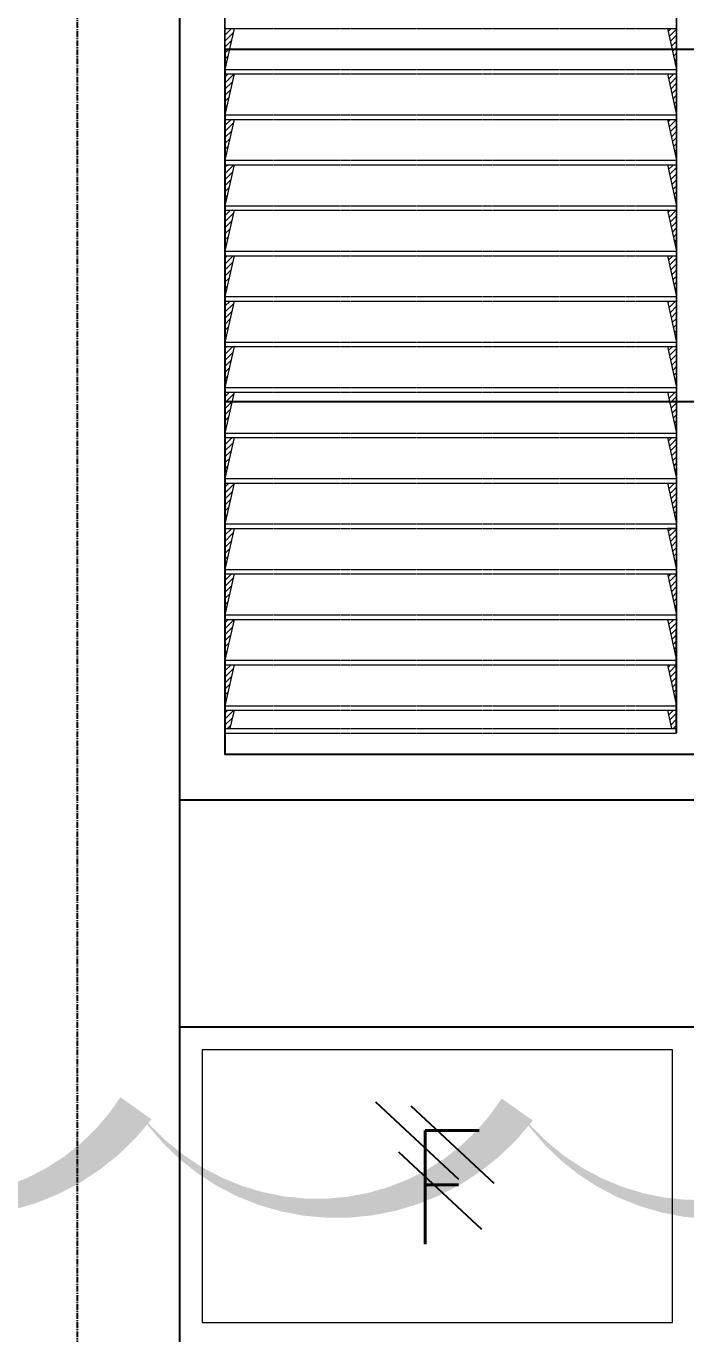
# Model space of a CAD drawing. Header units: inches. Extents: x 102027 to 175311, y -32523 to 10797.
# Drawn here: x 131674 to 133126, y -26188 to -23312 of the extents above; entities that cross this region are included whole.
import ezdxf
from ezdxf import colors
from ezdxf.entities.mleader import LeaderData, LeaderLine
from ezdxf.math import Vec2, Vec3

# ---------------------------------------------------------------- set-up
doc = ezdxf.new("R2010")
doc.units = ezdxf.units.IN
doc.header["$MEASUREMENT"] = 0
for name, pattern in [('CENTER', [2, 1.25, -0.25, 0.25, -0.25]), ('HIDDEN', [0.375, 0.25, -0.125]), ('HIDDEN2', [0.1875, 0.125, -0.0625])]:
    doc.linetypes.add(name, pattern=pattern)
for name, color, linetype in [('1', 1, 'CENTER'), ('M-HVAC-DUCT-NEW', 5, 'Continuous'), ('M-HVAC-PIPE-NEW', 6, 'HIDDEN2'), ('M-X-BKGD', 8, 'Continuous')]:
    doc.layers.add(name, color=color, linetype=linetype)
doc.layers.add('grid nos', color=253, linetype='Continuous', lineweight=0)
doc.styles.add('RomanS', font='romans.shx', dxfattribs={"width": 0.8})
doc.styles.add('SIMPLEX', font='simplex.shx')

# ---------------------------------------------------------------- blocks, each defined once
blk = doc.blocks.new('LOUVER VIL 3')
at = {"layer": '1', "color": 170, "lineweight": 0}
for p, q in [((101298.3, -14110.9), (101298.3, -12810.9)), ((101298.3, -12810.9), (101298.3, -14110.9)), ((102292.3, -14460.9), (102292.3, -12810.9)), ((102292.3, -12810.9), (102292.3, -14460.9)), ((101298.3, -12910.9), (102292.3, -12910.9)), ((102272.3, -12910.9), (102292.3, -12910.9)), ((102272.3, -12910.9), (102292.3, -12910.9)), ((101298.3, -13000.9), (102292.3, -13000.9)), ((101298.3, -13010.9), (102292.3, -13010.9)), ((102272.3, -13010.9), (102292.3, -13010.9)), ((102272.3, -13010.9), (102292.3, -13010.9)), ((101298.3, -13100.9), (102292.3, -13100.9)), ((101298.3, -13110.9), (102292.3, -13110.9)), ((102272.3, -13110.9), (102292.3, -13110.9)), ((102272.3, -13110.9), (102292.3, -13110.9)), ((101298.3, -13200.9), (102292.3, -13200.9)), ((101298.3, -13210.9), (102292.3, -13210.9)), ((102272.3, -13210.9), (102292.3, -13210.9)), ((102272.3, -13210.9), (102292.3, -13210.9)), ((101298.3, -13300.9), (102292.3, -13300.9)), ((101298.3, -13310.9), (102292.3, -13310.9)), ((102272.3, -13310.9), (102292.3, -13310.9)), ((102272.3, -13310.9), (102292.3, -13310.9)), ((101298.3, -13400.9), (102292.3, -13400.9)), ((101298.3, -13410.9), (102292.3, -13410.9)), ((102272.3, -13410.9), (102292.3, -13410.9)), ((102272.3, -13410.9), (102292.3, -13410.9)), ((101298.3, -13500.9), (102292.3, -13500.9)), ((101298.3, -13510.9), (102292.3, -13510.9)), ((102272.3, -13510.9), (102292.3, -13510.9)), ((102272.3, -13510.9), (102292.3, -13510.9)), ((101298.3, -13600.9), (102292.3, -13600.9)), ((101298.3, -13610.9), (102292.3, -13610.9)), ((102272.3, -13610.9), (102292.3, -13610.9)), ((102272.3, -13610.9), (102292.3, -13610.9)), ((101298.3, -13700.9), (102292.3, -13700.9)), ((101298.3, -13710.9), (102292.3, -13710.9)), ((102272.3, -13710.9), (102292.3, -13710.9)), ((102272.3, -13710.9), (102292.3, -13710.9)), ((101298.3, -13800.9), (102292.3, -13800.9)), ((101298.3, -13810.9), (102292.3, -13810.9)), ((102272.3, -13810.9), (102292.3, -13810.9)), ((102272.3, -13810.9), (102292.3, -13810.9)), ((101298.3, -13900.9), (102292.3, -13900.9)), ((101298.3, -13910.9), (102292.3, -13910.9)), ((102272.3, -13910.9), (102292.3, -13910.9)), ((102272.3, -13910.9), (102292.3, -13910.9)), ((101298.3, -14000.9), (102292.3, -14000.9)), ((101298.3, -14010.9), (102292.3, -14010.9)), ((102272.3, -14010.9), (102292.3, -14010.9)), ((102272.3, -14010.9), (102292.3, -14010.9)), ((101298.3, -14100.9), (102292.3, -14100.9)), ((101298.3, -14110.9), (102292.3, -14110.9)), ((102272.3, -14110.9), (102292.3, -14110.9)), ((102272.3, -14110.9), (102292.3, -14110.9)), ((102292.1, -14100.9), (102292.3, -14100.9)), ((102292.1, -14100.9), (102292.3, -14100.9)), ((101298.3, -14200.9), (102292.3, -14200.9)), ((101298.3, -14210.9), (102292.3, -14210.9)), ((102272.3, -14210.9), (102292.3, -14210.9)), ((102272.3, -14210.9), (102292.3, -14210.9)), ((102291.9, -14200.9), (102292.3, -14200.9)), ((102291.9, -14200.9), (102292.3, -14200.9)), ((101298.3, -14300.9), (102292.3, -14300.9)), ((101298.3, -14310.9), (102292.3, -14310.9)), ((102272.3, -14310.9), (102292.3, -14310.9)), ((102272.3, -14310.9), (102292.3, -14310.9)), ((102291.7, -14300.9), (102292.3, -14300.9)), ((102291.7, -14300.9), (102292.3, -14300.9)), ((101298.3, -14400.9), (102292.3, -14400.9)), ((101298.3, -14410.9), (102292.3, -14410.9)), ((102272.3, -14410.9), (102292.3, -14410.9)), ((102272.3, -14410.9), (102292.3, -14410.9)), ((102291.5, -14400.9), (102292.3, -14400.9)), ((102291.5, -14400.9), (102292.3, -14400.9)), ((101298.3, -14450.9), (102292.3, -14450.9)), ((101298.3, -14460.9), (102292.3, -14460.9)), ((102281.2, -14450.9), (102292.3, -14450.9)), ((102281.2, -14450.9), (102291.4, -14450.9)), ((102291.4, -14460.9), (102292.3, -14460.9))]:
    blk.add_line(p, q, dxfattribs=at)
at = {"layer": 'grid nos', "color": 170, "linetype": 'Continuous', "ltscale": 10000}
for p, q in [((101298.3, -12912.2), (101299.6, -12910.9)), ((101298.3, -12925.5), (101312.9, -12910.9)), ((102273.7, -12917.5), (102280.3, -12910.9)), ((102276.1, -12928.3), (102292.3, -12912.2)), ((101298.3, -12938.7), (101316, -12921)), ((101298.3, -12952), (101312.2, -12938)), ((102278.6, -12939.2), (102292.3, -12925.5)), ((102281, -12950), (102292.3, -12938.7)), ((101298.3, -12965.2), (101308.4, -12955.1)), ((101298.3, -12978.5), (101304.7, -12972.1)), ((102283.4, -12960.9), (102292.3, -12952)), ((102285.8, -12971.7), (102292.3, -12965.2)), ((101298.3, -12991.8), (101300.9, -12989.2)), ((102288.2, -12982.6), (102292.3, -12978.5)), ((102290.6, -12993.4), (102292.3, -12991.7)), ((101298.3, -13018.3), (101305.7, -13010.9)), ((101298.3, -13031.5), (101318.1, -13011.7)), ((101298.3, -13044.8), (101314.3, -13028.8)), ((102272.4, -13011.6), (102273.1, -13010.9)), ((102274.8, -13022.4), (102286.4, -13010.9)), ((102277.2, -13033.3), (102292.3, -13018.3)), ((101298.3, -13058.1), (101310.5, -13045.8)), ((102279.7, -13044.1), (102292.3, -13031.5)), ((102282.1, -13055), (102292.3, -13044.8)), ((102284.5, -13065.8), (102292.3, -13058)), ((101298.3, -13071.3), (101306.7, -13062.9)), ((101298.3, -13084.6), (101302.9, -13079.9)), ((102286.9, -13076.7), (102292.3, -13071.3)), ((102289.3, -13087.5), (102292.3, -13084.6)), ((101298.3, -13097.8), (101299.1, -13097)), ((101298.3, -13111.1), (101298.5, -13110.9)), ((101298.3, -13124.3), (101311.7, -13110.9)), ((102273.5, -13116.5), (102279.2, -13110.9)), ((102275.9, -13127.4), (102292.3, -13111.1)), ((102291.7, -13098.4), (102292.3, -13097.8)), ((101298.3, -13137.6), (101316.3, -13119.5)), ((101298.3, -13150.9), (101312.6, -13136.6)), ((102278.3, -13138.2), (102292.3, -13124.3)), ((102280.8, -13149.1), (102292.3, -13137.6)), ((101298.3, -13164.1), (101308.8, -13153.6)), ((101298.3, -13177.4), (101305, -13170.7)), ((102283.2, -13159.9), (102292.3, -13150.8)), ((102285.6, -13170.8), (102292.3, -13164.1)), ((101298.3, -13190.6), (101301.2, -13187.7)), ((102288, -13181.6), (102292.3, -13177.4)), ((102290.4, -13192.5), (102292.3, -13190.6)), ((101298.3, -13217.1), (101304.5, -13210.9)), ((101298.3, -13230.4), (101317.8, -13210.9)), ((101298.3, -13243.7), (101314.6, -13227.3)), ((102274.6, -13221.5), (102285.3, -13210.9)), ((102277, -13232.4), (102292.3, -13217.1)), ((102279.5, -13243.2), (102292.3, -13230.4)), ((101298.3, -13256.9), (101310.8, -13244.4)), ((101298.3, -13270.2), (101307, -13261.4)), ((102281.9, -13254.1), (102292.3, -13243.7)), ((102284.3, -13264.9), (102292.3, -13256.9)), ((101298.3, -13283.4), (101303.2, -13278.5)), ((102286.7, -13275.7), (102292.3, -13270.2)), ((102289.1, -13286.6), (102292.3, -13283.4)), ((101298.3, -13296.7), (101299.5, -13295.5)), ((101298.3, -13323.2), (101310.6, -13310.9)), ((101298.3, -13336.5), (101316.7, -13318.1)), ((102273.3, -13315.6), (102278.1, -13310.9)), ((102275.7, -13326.5), (102291.3, -13310.9)), ((102291.5, -13297.4), (102292.3, -13296.7)), ((101298.3, -13349.7), (101312.9, -13335.1)), ((102278.1, -13337.3), (102292.3, -13323.2)), ((102280.6, -13348.2), (102292.3, -13336.5)), ((101298.3, -13363), (101309.1, -13352.2)), ((101298.3, -13376.2), (101305.3, -13369.2)), ((102283, -13359), (102292.3, -13349.7)), ((102285.4, -13369.9), (102292.3, -13363)), ((102287.8, -13380.7), (102292.3, -13376.2)), ((101298.3, -13389.5), (101301.5, -13386.3)), ((102290.2, -13391.6), (102292.3, -13389.5)), ((101298.3, -13416), (101303.4, -13410.9)), ((101298.3, -13429.3), (101316.7, -13410.9)), ((101298.3, -13442.5), (101314.9, -13425.9)), ((102274.4, -13420.6), (102284.1, -13410.9)), ((102276.8, -13431.4), (102292.3, -13416)), ((102279.2, -13442.3), (102292.3, -13429.3)), ((101298.3, -13455.8), (101311.1, -13442.9)), ((101298.3, -13469.1), (101307.4, -13460)), ((102281.7, -13453.1), (102292.3, -13442.5)), ((102284.1, -13464), (102292.3, -13455.8)), ((101298.3, -13482.3), (101303.6, -13477)), ((102286.5, -13474.8), (102292.3, -13469)), ((102288.9, -13485.7), (102292.3, -13482.3)), ((101298.3, -13495.6), (101299.8, -13494.1)), ((101298.3, -13522.1), (101309.5, -13510.9)), ((101298.3, -13535.3), (101317, -13516.6)), ((102273.1, -13514.7), (102277, -13510.9)), ((102275.5, -13525.6), (102290.2, -13510.9)), ((102291.3, -13496.5), (102292.3, -13495.6)), ((101298.3, -13548.6), (101313.2, -13533.7)), ((102277.9, -13536.4), (102292.3, -13522.1)), ((102280.3, -13547.2), (102292.3, -13535.3)), ((102282.8, -13558.1), (102292.3, -13548.6)), ((101298.3, -13561.9), (101309.4, -13550.7)), ((101298.3, -13575.1), (101305.6, -13567.8)), ((102285.2, -13568.9), (102292.3, -13561.8)), ((102287.6, -13579.8), (102292.3, -13575.1)), ((101298.3, -13588.4), (101301.8, -13584.8)), ((102290, -13590.6), (102292.3, -13588.4)), ((101298.3, -13614.9), (101302.3, -13610.9)), ((101298.3, -13628.2), (101315.6, -13610.9)), ((101298.3, -13641.4), (101315.3, -13624.4)), ((102274.2, -13619.7), (102283, -13610.9)), ((102276.6, -13630.5), (102292.3, -13614.9)), ((102279, -13641.4), (102292.3, -13628.1)), ((101298.3, -13654.7), (101311.5, -13641.5)), ((101298.3, -13667.9), (101307.7, -13658.5)), ((102281.5, -13652.2), (102292.3, -13641.4)), ((102283.9, -13663.1), (102292.3, -13654.7)), ((101298.3, -13681.2), (101303.9, -13675.6)), ((101298.3, -13694.4), (101300.1, -13692.6)), ((102286.3, -13673.9), (102292.3, -13667.9)), ((102288.7, -13684.8), (102292.3, -13681.2)), ((101298.3, -13721), (101308.4, -13710.9)), ((101298.3, -13734.2), (101317.3, -13715.2)), ((102272.9, -13713.8), (102275.8, -13710.9)), ((102275.3, -13724.6), (102289.1, -13710.9)), ((102277.7, -13735.5), (102292.3, -13720.9)), ((102291.1, -13695.6), (102292.3, -13694.4)), ((101298.3, -13747.5), (101313.5, -13732.2)), ((101298.3, -13760.7), (101309.7, -13749.3)), ((102280.1, -13746.3), (102292.3, -13734.2)), ((102282.6, -13757.2), (102292.3, -13747.5)), ((101298.3, -13774), (101305.9, -13766.3)), ((102285, -13768), (102292.3, -13760.7)), ((102287.4, -13778.9), (102292.3, -13774)), ((101298.3, -13787.3), (101302.2, -13783.4)), ((101298.3, -13800.5), (101298.4, -13800.4)), ((102289.8, -13789.7), (102292.3, -13787.2)), ((102292.2, -13800.6), (102292.3, -13800.5)), ((101298.3, -13813.8), (101301.2, -13810.9)), ((101298.3, -13827), (101314.4, -13810.9)), ((101298.3, -13840.3), (101315.6, -13823)), ((102274, -13818.7), (102281.9, -13810.9)), ((102276.4, -13829.6), (102292.3, -13813.8)), ((102278.8, -13840.4), (102292.3, -13827)), ((101298.3, -13853.5), (101311.8, -13840)), ((101298.3, -13866.8), (101308, -13857.1)), ((102281.2, -13851.3), (102292.3, -13840.3)), ((102283.7, -13862.1), (102292.3, -13853.5)), ((101298.3, -13880.1), (101304.2, -13874.1)), ((101298.3, -13893.3), (101300.4, -13891.2)), ((102286.1, -13873), (102292.3, -13866.8)), ((102288.5, -13883.8), (102292.3, -13880)), ((102290.9, -13894.7), (102292.3, -13893.3)), ((101298.3, -13919.8), (101307.2, -13910.9)), ((101298.3, -13933.1), (101317.6, -13913.7)), ((102272.7, -13912.9), (102274.7, -13910.9)), ((102275.1, -13923.7), (102288, -13910.9)), ((102277.5, -13934.6), (102292.3, -13919.8)), ((101298.3, -13946.4), (101313.8, -13930.8)), ((101298.3, -13959.6), (101310.1, -13947.8)), ((102279.9, -13945.4), (102292.3, -13933.1)), ((102282.4, -13956.3), (102292.3, -13946.3)), ((101298.3, -13972.9), (101306.3, -13964.9)), ((102284.8, -13967.1), (102292.3, -13959.6)), ((102287.2, -13977.9), (102292.3, -13972.9)), ((101298.3, -13986.1), (101302.5, -13981.9)), ((101298.3, -13999.4), (101298.7, -13999)), ((102289.6, -13988.8), (102292.3, -13986.1)), ((102292, -13999.6), (102292.3, -13999.4)), ((101298.3, -14012.6), (101300, -14010.9)), ((101298.3, -14025.9), (101313.3, -14010.9)), ((101298.3, -14039.2), (101315.9, -14021.5)), ((102273.8, -14017.8), (102280.8, -14010.9)), ((102276.2, -14028.7), (102292.3, -14012.6)), ((102278.6, -14039.5), (102292.3, -14025.9)), ((101298.3, -14052.4), (101312.1, -14038.6)), ((101298.3, -14065.7), (101308.3, -14055.6)), ((102281, -14050.4), (102292.3, -14039.1)), ((102283.5, -14061.2), (102292.3, -14052.4)), ((102285.9, -14072.1), (102292.3, -14065.7)), ((101298.3, -14078.9), (101304.5, -14072.7)), ((101298.3, -14092.2), (101300.7, -14089.7)), ((102288.3, -14082.9), (102292.3, -14078.9)), ((102290.7, -14093.8), (102292.3, -14092.2)), ((101298.3, -14112.2), (101299.6, -14110.9)), ((101298.3, -14125.5), (101312.9, -14110.9)), ((101298.3, -14138.7), (101316, -14121)), ((102273.7, -14117.5), (102280.3, -14110.9)), ((102276.1, -14128.3), (102292.3, -14112.2)), ((101298.3, -14152), (101312.2, -14138)), ((102278.6, -14139.2), (102292.3, -14125.5)), ((102281, -14150), (102292.3, -14138.7)), ((102283.4, -14160.9), (102292.3, -14152)), ((101298.3, -14165.2), (101308.4, -14155.1)), ((101298.3, -14178.5), (101304.7, -14172.1)), ((102285.8, -14171.7), (102292.3, -14165.2)), ((102288.2, -14182.6), (102292.3, -14178.5)), ((101298.3, -14191.8), (101300.9, -14189.2)), ((101298.3, -14218.3), (101305.7, -14210.9)), ((102272.4, -14211.6), (102273.1, -14210.9)), ((102274.8, -14222.4), (102286.4, -14210.9)), ((102290.6, -14193.4), (102292.3, -14191.7)), ((101298.3, -14231.5), (101318.1, -14211.7)), ((101298.3, -14244.8), (101314.3, -14228.8)), ((102277.2, -14233.3), (102292.3, -14218.3)), ((102279.7, -14244.1), (102292.3, -14231.5)), ((101298.3, -14258.1), (101310.5, -14245.8)), ((101298.3, -14271.3), (101306.7, -14262.9)), ((102282.1, -14255), (102292.3, -14244.8)), ((102284.5, -14265.8), (102292.3, -14258)), ((101298.3, -14284.6), (101302.9, -14279.9)), ((101298.3, -14297.8), (101299.1, -14297)), ((102286.9, -14276.7), (102292.3, -14271.3)), ((102289.3, -14287.5), (102292.3, -14284.6)), ((101298.3, -14311.1), (101298.5, -14310.9)), ((101298.3, -14324.3), (101311.7, -14310.9)), ((101298.3, -14337.6), (101316.3, -14319.5)), ((102273.5, -14316.5), (102279.2, -14310.9)), ((102275.9, -14327.4), (102292.3, -14311.1)), ((102278.3, -14338.2), (102292.3, -14324.3)), ((102291.7, -14298.4), (102292.3, -14297.8)), ((101298.3, -14350.9), (101312.6, -14336.6)), ((101298.3, -14364.1), (101308.8, -14353.6)), ((102280.8, -14349.1), (102292.3, -14337.6)), ((102283.2, -14359.9), (102292.3, -14350.8)), ((101298.3, -14377.4), (101305, -14370.7)), ((102285.6, -14370.8), (102292.3, -14364.1)), ((102288, -14381.6), (102292.3, -14377.4)), ((101298.3, -14390.6), (101301.2, -14387.7)), ((101298.3, -14417.1), (101304.5, -14410.9)), ((101298.3, -14430.4), (101317.8, -14410.9)), ((102274.6, -14421.5), (102285.3, -14410.9)), ((102290.4, -14392.5), (102292.3, -14390.6)), ((101298.3, -14443.7), (101314.6, -14427.3)), ((102277, -14432.4), (102292.3, -14417.1)), ((102279.5, -14443.2), (102292.3, -14430.4)), ((101304.3, -14450.9), (101310.8, -14444.4)), ((102285, -14450.9), (102292.3, -14443.7))]:
    blk.add_line(p, q, dxfattribs=at)
at = {"layer": 'grid nos', "color": 170, "linetype": 'HIDDEN', "ltscale": 10000}
for p, q in [((101318.3, -12910.9), (101298.3, -13000.9)), ((102272.3, -12910.9), (102292.3, -13000.9)), ((101318.3, -13010.9), (101298.3, -13100.9)), ((102272.3, -13010.9), (102292.3, -13100.9)), ((101318.3, -13110.9), (101298.3, -13200.9)), ((102272.3, -13110.9), (102292.3, -13200.9)), ((101318.3, -13210.9), (101298.3, -13300.9)), ((102272.3, -13210.9), (102292.3, -13300.9)), ((101318.3, -13310.9), (101298.3, -13400.9)), ((102272.3, -13310.9), (102292.3, -13400.9)), ((101318.3, -13410.9), (101298.3, -13500.9)), ((102272.3, -13410.9), (102292.3, -13500.9)), ((101318.3, -13510.9), (101298.3, -13600.9)), ((102272.3, -13510.9), (102292.3, -13600.9)), ((101318.3, -13610.9), (101298.3, -13700.9)), ((102272.3, -13610.9), (102292.3, -13700.9)), ((101318.3, -13710.9), (101298.3, -13800.9)), ((102272.3, -13710.9), (102292.3, -13800.9)), ((101318.3, -13810.9), (101298.3, -13900.9)), ((102272.3, -13810.9), (102292.3, -13900.9)), ((101318.3, -13910.9), (101298.3, -14000.9)), ((102272.3, -13910.9), (102292.3, -14000.9)), ((101298.3, -14100.9), (101298.3, -14010.9)), ((101298.3, -14010.9), (101318.3, -14010.9)), ((101318.3, -14010.9), (101298.3, -14100.9)), ((101298.3, -14460.9), (101298.3, -14010.9)), ((102292.3, -14010.9), (102272.3, -14010.9)), ((102272.3, -14010.9), (102292.3, -14100.9)), ((102291.4, -14460.9), (102292.3, -14010.9)), ((102292.3, -14100.9), (102292.3, -14010.9)), ((101318.3, -14110.9), (101298.3, -14200.9)), ((102272.3, -14110.9), (102292.3, -14200.9)), ((101318.3, -14210.9), (101298.3, -14300.9)), ((102272.3, -14210.9), (102292.3, -14300.9)), ((101318.3, -14310.9), (101298.3, -14400.9)), ((102272.3, -14310.9), (102292.3, -14400.9)), ((101318.3, -14410.9), (101309.4, -14450.9)), ((102272.3, -14410.9), (102281.2, -14450.9)), ((101307.2, -14460.9), (101307, -14461.4))]:
    blk.add_line(p, q, dxfattribs=at)

msp = doc.modelspace()

# ---------------------------------------------------------------- linework, layer by layer
at = {"layer": 'M-HVAC-DUCT-NEW', "color": 2}
msp.add_lwpolyline([(131076.4, -25689.4, 0, 83.9, 0.520567), (131915.6, -25692.2, 0, 83.9, 0.520567), (132754.8, -25695, 0, 83.9, 0.520567), (133594, -25697.8, 0, 83.9, 0.520567), (134433.2, -25700.6, 0, 83.9, 0.520567), (135272.4, -25703.4, 0, 83.9, 0.520567), (136111.6, -25706.2, 0, 83.9, 0.520567), (136950.8, -25709, 0, 83.9, 0.520567), (137790, -25711.8, 0, 83.9, 0.520567), (138011.4, -25094.7, 0, 83.9, 0.520567), (138011.4, -24255.5, 0, 83.9, 0.520567), (138011.4, -23416.3, 0, 83.9, 0.520567), (138011.4, -22577.1, 0, 83.9, 0.520567), (137434.9, -22312.4, 0, 83.9, 0.520567), (136595.7, -22309.6, 0, 83.9, 0.520567), (135756.5, -22306.8, 0, 83.9, 0.520567), (134917.3, -22304, 0, 83.9, 0.520567), (134078.1, -22301.2, 0, 83.9, 0.520567), (133238.9, -22298.4, 0, 83.9, 0.520567), (132399.7, -22295.6, 0, 83.9, 0.520567), (131560.5, -22292.8, 0, 83.9, 0.520567)], format="xyseb", dxfattribs=at)
at = {"layer": 'M-X-BKGD', "color": 8, "linetype": 'CENTER', "ltscale": 10}
msp.add_line((131786.4, -20883.1), (131786.4, -32313.4), dxfattribs=at)
at = {"layer": 'M-X-BKGD', "color": 8}
for p, q in [((132011.4, -22463.4), (132011.4, -32313.4)), ((137461.4, -24138.4), (132111.4, -24138.4)), ((132011.4, -25013.4), (137561.4, -25013.4)), ((132011.4, -25513.4), (137561.4, -25513.4)), ((132442.9, -25677.8), (132625.2, -25848)), ((132520.6, -25686.8), (132702.9, -25857)), ((132493.7, -25788.3), (132676, -25958.5))]:
    msp.add_line(p, q, dxfattribs=at)
msp.add_lwpolyline([(137461.4, -23363.4), (132111.4, -23363.4), (132111.4, -24913.4), (137461.4, -24913.4)], close=True, dxfattribs=at)
at = {"layer": 'M-X-BKGD', "color": 8, "lineweight": 0}
msp.add_lwpolyline([(133096.4, -25563.4), (132061.4, -25563.4), (132061.4, -26163.4), (133096.4, -26163.4)], close=True, dxfattribs=at)

# ---------------------------------------------------------------- block references
at = {"layer": 'M-HVAC-DUCT-NEW'}
msp.add_blockref('LOUVER VIL 3', (30813.1, -10405.9), dxfattribs=at)

# ---------------------------------------------------------------- texts
at = {"layer": 'M-X-BKGD', "color": 8, "style": 'SIMPLEX', "width": 0.85}
msp.add_text('F', height=250, dxfattribs=at).set_placement((132516, -25991.3))

# ---------------------------------------------------------------- next in the draw order: leaders
at = {"layer": 'M-HVAC-PIPE-NEW'}
ml = msp.add_multileader_mtext('Standard', dxfattribs=at)
ml.set_content('RAIN PROOF LOUVERS\\P(TYP.)', color=2, style='RomanS')
ml.set_leader_properties(color=2)
ml.build(insert=Vec2(0, 0))
ml.multileader.update_dxf_attribs({"dogleg_length": 16769.6, "arrow_head_size": 600})
ctx = ml.context
ctx.base_point, ctx.char_height, ctx.arrow_head_size, ctx.landing_gap_size, ctx.plane_origin = Vec3(127262.3, -20080.3), 600, 600, 1000, Vec3(129700, -12682.8)
notes = []
notes.append((ctx, [(0, (1, 1, 0), (124799.9, -20080.3), (1, 0), 2462.4, [(0, [(124799.9, -22915.8)], 0, [])])]))
ctx.mtext.insert, ctx.mtext.flow_direction = Vec3(128262.3, -19680.3), 5
ctx.mtext.has_bg_fill, ctx.mtext.bg_color, ctx.mtext.bg_scale_factor, ctx.mtext.bg_transparency, ctx.mtext.use_window_bg_color = 1, -1023410167, 1.5, 0, 1
for ctx, leaders in notes:
    for number, flags, end, landing, length, lines in leaders:
        leader = LeaderData()
        leader.index, (leader.has_last_leader_line, leader.has_dogleg_vector, leader.attachment_direction) = number, flags
        leader.last_leader_point, leader.dogleg_vector, leader.dogleg_length = Vec3(end), Vec3(landing), length
        for number, points, colour, breaks in lines:
            line = LeaderLine()
            line.index, line.vertices, line.color, line.breaks = number, Vec3.list(points), colors.encode_raw_color(colour), breaks
            leader.lines.append(line)
        ctx.leaders.append(leader)

doc.saveas('drawing.dxf')
